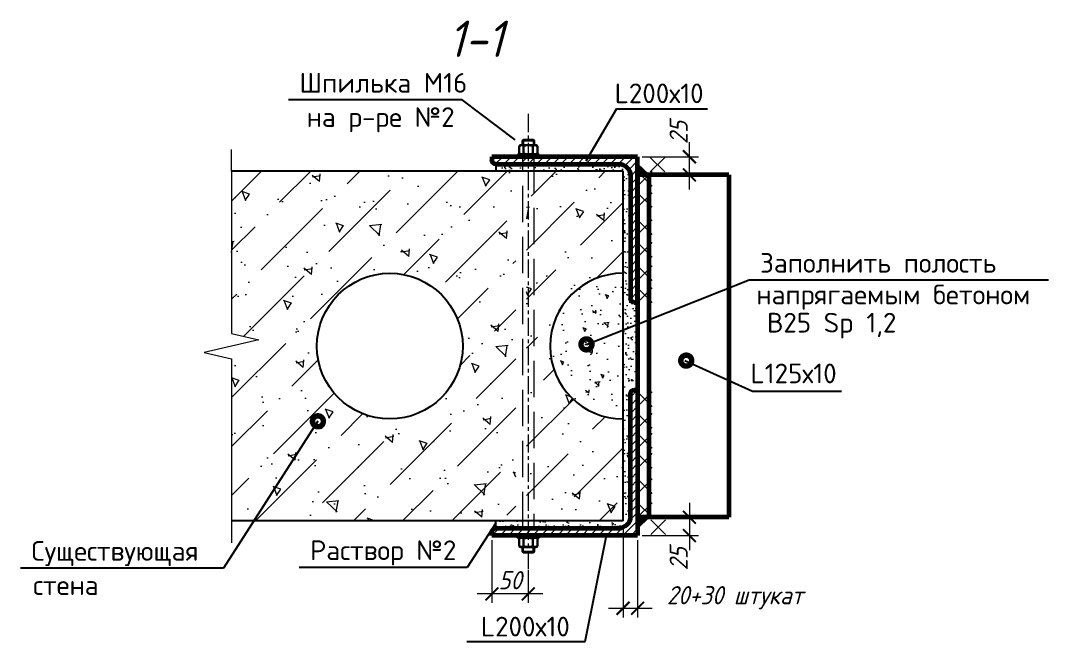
# Model space of a CAD drawing. Header units: millimetres. Extents: x 749182 to 2267578, y 70462 to 311449.
# Drawn here: x 2198046 to 2200866, y 195905 to 197610 of the extents above; entities that cross this region are included whole.
import ezdxf

# ---------------------------------------------------------------- set-up
doc = ezdxf.new("R2010")
doc.units = ezdxf.units.MM
doc.linetypes.add('GOST2.303 4', pattern=[7, 5, -2, 0])
doc.linetypes.add('осеваяX2', pattern=[4, 2.5, -0.5, 0.5, -0.5])
doc.layers.get('Defpoints').update_dxf_attribs({"color": 255})
for name, color, linetype, lineweight in [('1Стены', 252, 'Continuous', 25), ('монолит', 176, 'Continuous', 50), ('Оси', 165, 'осеваяX2', 13), ('Размер', 7, 'Continuous', 13), ('сварка', 156, 'Continuous', 9), ('штрих', 8, 'Continuous', 5), ('штриховка кирпич', 42, 'Continuous', 5)]:
    doc.layers.add(name, color=color, linetype=linetype, lineweight=lineweight)
doc.layers.add('металл', color=124, linetype='Continuous')
doc.layers.add('Текст', color=7, linetype='Continuous')
doc.styles.add('GOST 2.304_new', font='isocpeur.ttf', dxfattribs={"width": 0.9, "oblique": 15})
doc.styles.add('М2', font='isocpeui.ttf')
doc.dimstyles.new('SPDS', dxfattribs={"dimscale": 25, "dimtxt": 2.5, "dimasz": 1.77, "dimexe": 1.25, "dimexo": 0.625, "dimtad": 1, "dimdec": 0, "dimrnd": 0.001, "dimtxsty": 'GOST 2.304_new', "dimblk": 'ARCHTICK', "dimcen": 2.5, "dimdle": 2, "dimclrt": 256, "dimazin": 2, "dimtfac": 0.75, "dimtdec": 0, "dimtmove": 1, "dimatfit": 3, "dimfxl": 0, "dimtolj": 1, "dimlwd": 9, "dimlwe": 9, "dimarcsym": 0})
doc.dimstyles.new('SPDS 1_10', dxfattribs={"dimscale": 10, "dimtxt": 2.5, "dimasz": 1.77, "dimexe": 1.25, "dimexo": 0.625, "dimtad": 1, "dimdec": 0, "dimrnd": 0.001, "dimtxsty": 'М2', "dimblk": 'ARCHTICK', "dimcen": 2.5, "dimdle": 2, "dimclrt": 256, "dimadec": 0, "dimazin": 2, "dimtfac": 0.75, "dimtdec": 0, "dimtmove": 1, "dimatfit": 3, "dimfxl": 0, "dimtolj": 1, "dimlwd": 9, "dimlwe": 9, "dimarcsym": 0})
pattern_1 = [(45, (-42280533.329, -1565167.033), (-5.6126600757, 5.6126600757), [])]

# ---------------------------------------------------------------- blocks, each defined once
blk = doc.blocks.new('_ArchTick')
at = {"color": 0, "linetype": 'ByBlock', "const_width": 0.15}
blk.add_lwpolyline([(-0.5, -0.5), (0.5, 0.5)], dxfattribs=at)
blk = doc.blocks.new('*D911')
at = {"layer": 'Defpoints', "color": 0, "ltscale": 10, "transparency": 16777216}
for p in [(41853049.7, 1563944.3), (41853099.7, 1563902.9), (41853049.7, 1563864.2)]:
    blk.add_point(p, dxfattribs=at)
at = {"layer": 'Размер', "color": 0, "lineweight": 9, "ltscale": 10, "transparency": 16777216}
for p, q in [((41853049.7, 1563938), (41853049.7, 1563851.7)), ((41853099.7, 1563896.6), (41853099.7, 1563851.7)), ((41853119.7, 1563864.2), (41853029.7, 1563864.2))]:
    blk.add_line(p, q, dxfattribs=at)
at = {"layer": 'Размер', "color": 0, "lineweight": 9, "ltscale": 10, "transparency": 16777216, "xscale": 17.7, "yscale": 17.7, "zscale": 17.7, "rotation": 180}
blk.add_blockref('_ArchTick', (41853049.7, 1563864.2), dxfattribs=at)
at = {"layer": 'Размер', "color": 0, "lineweight": 9, "ltscale": 10, "transparency": 16777216, "xscale": 17.7, "yscale": 17.7, "zscale": 17.7}
blk.add_blockref('_ArchTick', (41853099.7, 1563864.2), dxfattribs=at)
at = {"layer": 'Размер', "ltscale": 10, "transparency": 16777216, "insert": (41853074.7, 1563883), "char_height": 25, "attachment_point": 5, "style": 'GOST 2.304_new'}
blk.add_mtext('\\A1;50', dxfattribs=at)
blk = doc.blocks.new('*D913')
at = {"layer": 'Defpoints', "color": 0, "ltscale": 20, "transparency": 16777216}
for p in [(41853249.7, 1564464.3), (41853320.7, 1564464.3), (41853249.7, 1564439.3)]:
    blk.add_point(p, dxfattribs=at)
at = {"layer": 'Размер', "color": 0, "lineweight": 9, "ltscale": 20, "transparency": 16777216}
for p, q in [((41853320.7, 1564419.3), (41853320.7, 1564484.3)), ((41853255.9, 1564464.3), (41853333.2, 1564464.3)), ((41853255.9, 1564439.3), (41853333.2, 1564439.3))]:
    blk.add_line(p, q, dxfattribs=at)
at = {"layer": 'Размер', "color": 0, "lineweight": 9, "ltscale": 20, "transparency": 16777216, "xscale": 17.7, "yscale": 17.7, "zscale": 17.7}
for p, rotation in [((41853320.7, 1564464.3), 90), ((41853320.7, 1564439.3), 270)]:
    blk.add_blockref('_ArchTick', p, dxfattribs=dict(at, rotation=rotation))
at = {"layer": 'Размер', "ltscale": 20, "transparency": 16777216, "insert": (41853305.9, 1564497.5), "char_height": 25, "attachment_point": 5, "rotation": 90, "style": 'GOST 2.304_new'}
blk.add_mtext('\\A1;25', dxfattribs=at)
blk = doc.blocks.new('*D914')
at = {"layer": 'Defpoints', "color": 0, "ltscale": 20, "transparency": 16777216}
for p in [(41853249.7, 1563969.3), (41853249.7, 1563944.3), (41853320.7, 1563944.3)]:
    blk.add_point(p, dxfattribs=at)
at = {"layer": 'Размер', "color": 0, "lineweight": 9, "ltscale": 20, "transparency": 16777216}
for p, q in [((41853320.7, 1563989.3), (41853320.7, 1563924.3)), ((41853255.9, 1563969.3), (41853333.2, 1563969.3)), ((41853255.9, 1563944.3), (41853333.2, 1563944.3))]:
    blk.add_line(p, q, dxfattribs=at)
at = {"layer": 'Размер', "color": 0, "lineweight": 9, "ltscale": 20, "transparency": 16777216, "xscale": 17.7, "yscale": 17.7, "zscale": 17.7}
for p, rotation in [((41853320.7, 1563969.3), 90), ((41853320.7, 1563944.3), 270)]:
    blk.add_blockref('_ArchTick', p, dxfattribs=dict(at, rotation=rotation))
at = {"layer": 'Размер', "ltscale": 20, "transparency": 16777216, "insert": (41853305.9, 1563912.4), "char_height": 25, "attachment_point": 5, "rotation": 90, "style": 'GOST 2.304_new'}
blk.add_mtext('\\A1;25', dxfattribs=at)
blk = doc.blocks.new('свар')
at = {"layer": 'сварка', "color": 0, "linetype": 'Continuous', "ltscale": 10}
for p, q in [((10, 10), (-10, -10)), ((-10, 10), (10, -10))]:
    blk.add_line(p, q, dxfattribs=at)
blk = doc.blocks.new('*D912')
at = {"color": 0, "lineweight": 9, "ltscale": 100, "transparency": 16777216}
for p, q in [((41853229.7, 1563958), (41853229.7, 1563832)), ((41853249.7, 1563938), (41853249.7, 1563832)), ((41853209.7, 1563844.5), (41853269.7, 1563844.5))]:
    blk.add_line(p, q, dxfattribs=at)
at = {"layer": 'Defpoints', "color": 0, "ltscale": 100, "transparency": 16777216}
for p in [(41853229.7, 1563964.3), (41853249.7, 1563944.3), (41853249.7, 1563844.5)]:
    blk.add_point(p, dxfattribs=at)
at = {"color": 0, "lineweight": 9, "ltscale": 100, "transparency": 16777216, "xscale": 17.7, "yscale": 17.7, "zscale": 17.7, "rotation": 180}
blk.add_blockref('_ArchTick', (41853229.7, 1563844.5), dxfattribs=at)
at = {"color": 0, "lineweight": 9, "ltscale": 100, "transparency": 16777216, "xscale": 17.7, "yscale": 17.7, "zscale": 17.7}
blk.add_blockref('_ArchTick', (41853249.7, 1563844.5), dxfattribs=at)
at = {"ltscale": 100, "transparency": 16777216, "insert": (41853383.2, 1563859), "char_height": 25, "width": 317.422, "attachment_point": 5, "style": 'GOST 2.304_new'}
blk.add_mtext('\\A1;20+30 штукат', dxfattribs=at)
blk = doc.blocks.new('A$C8b0c030c')
at = {"layer": 'Размер', "ltscale": 20}
h = blk.add_hatch(dxfattribs=at)
h.set_pattern_fill('AR-SAND', color=0, scale=0.3)
h.set_pattern_definition([(37.5, (-41852403.089, -1563798.867), (-0.4800093888, 14.68239712), [0, -11.5824, 0, -12.954, 0, -12.3825]), (7.5, (-41852403.089, -1563798.867), (13.485698494, 21.504753017), [0, -6.2484, 0, -10.4394, 0, -4.0005]), (327.5, (-41852412.461, -1563798.867), (23.7297711072, 0.0431155404), [0, -3.81, 0, -13.716, 0, -17.907]), (317.5, (-41852412.461, -1563798.867), (22.906693574, 6.687879698), [0, -1.905, 0, -8.9916, 0, -10.287])])
h.paths.add_polyline_path([(689.3, 655.4), (651.9, 655.4), (651.9, 645.4), (689.3, 645.4)])
h.paths.add_polyline_path([(820.6, 655.4), (704, 655.4), (704, 645.4), (826.6, 645.4), (826.6, 427.7), (846.6, 435.6), (846.6, 465.4), (841.9, 465.4, -0.414214), (836.6, 470.7), (836.6, 639.4, 0.414214)])
h.paths.add_polyline_path([(846.6, 435.6), (826.6, 427.7), (826.6, 165.4), (704, 165.4), (704, 155.4), (820.6, 155.4, 0.414214), (836.6, 171.4), (836.6, 340.1, -0.414214), (841.9, 345.4), (846.6, 345.4)])
h.paths.add_polyline_path([(689.3, 165.4), (651.9, 165.4), (651.9, 155.4), (689.3, 155.4)])
h = blk.add_hatch(dxfattribs=at)
h.set_pattern_fill('AR-CONC', color=0, scale=0.7, angle=90)
h.set_pattern_definition([(140, (-186193.22, 234580.92), (11.15736, 127.52927), [13.335, -146.685]), (85, (-186193.22, 234580.92), (-133.73979, -24.670395), [10.668, -117.34841]), (190.451445, (-186192.29, 234591.55), (-122.582426, 102.858873), [11.333006, -124.66317]), (136.1842, (-186228.78, 234580.92), (29.42963, 189.75533), [20.0025, -220.0275]), (186.63556, (-186226.33, 234596.73), (-173.19829, 166.18289), [16.99952, -186.99493]), (81.18415, (-186228.78, 234580.92), (-173.19829, 166.1829), [16.00198, -176.02181]), (111, (-186219.89, 234598.7), (71.58564, 106.130074), [13.335, -146.685]), (56, (-186219.89, 234598.7), (-128.931576, 43.26142), [10.668, -117.348]), (161.451445, (-186213.92, 234607.54), (-57.34594, 149.391493), [11.333006, -124.662956]), (127.5, (-186193.22, 234580.92), (-59.188527, 2.162022), [0, -115.9256, 0, -119.126, 0, -117.7925]), (97.5, (-186193.22, 234580.92), (-70.126402, 46.773764), [0, -67.9196, 0, -113.2586, 0, -44.8945]), (57.5, (-186193.22, 234541.27), (4.010121, 94.9134166), [0, -44.45, 0, -138.684, 0, -184.023]), (47.5, (-186193.22, 234523.49), (-17.798544, 103.690427), [0, -57.785, 0, -92.1004, 0, -130.683])])
h.paths.add_polyline_path([(289.6, 165.4), (679.3, 165.4), (679.3, 645.4), (604.8, 645.4), (289.6, 645.4), (289.6, 422.9), (327.1, 414.2), (289.6, 405.4)])
edge = h.paths.add_edge_path(flags=16)
edge.add_arc((506.6, 405.4), 100, 0, 360)
edge = h.paths.add_edge_path()
edge.add_line((826.6, 505.4), (826.6, 645.4))
edge.add_line((826.6, 645.4), (694, 645.4))
edge.add_line((694, 645.4), (694, 165.4))
edge.add_line((694, 165.4), (826.6, 165.4))
edge.add_line((826.6, 165.4), (826.6, 305.4))
edge.add_arc((826.6, 405.4), 100, 90, 270, ccw=False)
h = blk.add_hatch(dxfattribs=at)
h.set_pattern_fill('AR-CONC', color=0, scale=0.3, angle=90)
h.set_pattern_definition([(140, (-186193.22, 234580.92), (4.7817257, 54.655401), [5.715, -62.865]), (85, (-186193.22, 234580.92), (-57.317054, -10.573026), [4.572, -50.292175]), (190.451445, (-186192.82, 234585.475), (-52.535326, 44.082374), [4.857003, -53.427073]), (136.1842, (-186208.46, 234580.92), (12.612698, 81.323712), [8.5725, -94.2975]), (186.635558, (-186207.41, 234587.7), (-74.227837, 71.22124), [7.285507, -80.140682]), (81.18415, (-186208.46, 234580.92), (-74.227837, 71.22124), [6.85799, -75.43792]), (111, (-186204.65, 234588.54), (30.6795595, 45.4843174), [5.715, -62.865]), (56, (-186204.65, 234588.54), (-55.25639, 18.540609), [4.572, -50.292]), (161.451445, (-186202.093, 234592.33), (-24.576831, 64.024926), [4.857003, -53.426981]), (127.5, (-186193.22, 234580.92), (-25.3665117, 0.926581), [0, -49.6824, 0, -51.054, 0, -50.4825]), (97.5, (-186193.22, 234580.92), (-30.0541724, 20.0458988), [0, -29.1084, 0, -48.5394, 0, -19.2405]), (57.5, (-186193.22, 234563.928), (1.7186232, 40.6771786), [0, -19.05, 0, -59.436, 0, -78.867]), (47.5, (-186193.22, 234556.308), (-7.6279473, 44.4387544), [0, -24.765, 0, -39.4716, 0, -56.007])])
h.paths.add_polyline_path([(826.6, 505.4, 1), (826.6, 305.4)])
at = {"layer": 'сварка', "linetype": 'Continuous', "ltscale": 5}
for points in [[(846.6, 640.4), (846.6, 655.8), (862.6, 640.4)], [(846.6, 170.4), (846.6, 155), (862.6, 170.4)]]:
    blk.add_hatch(color=0, dxfattribs=at).paths.add_polyline_path(points)
at = {"layer": 'штрих', "ltscale": 20}
h = blk.add_hatch(dxfattribs=at)
h.set_pattern_fill('ANSI31', color=0, scale=2.5)
h.set_pattern_definition(pattern_1)
edge = h.paths.add_edge_path()
edge.add_line((841.9, 465.4), (846.6, 465.4))
edge.add_line((846.6, 465.4), (846.6, 665.4))
edge.add_line((846.6, 665.4), (734, 665.4))
edge.add_line((734, 665.4), (734, 655.4))
edge.add_line((734, 655.4), (820.6, 655.4))
edge.add_arc((820.6, 639.4), 16, 0, 90, ccw=False)
edge.add_line((836.6, 639.4), (836.6, 470.7))
edge.add_arc((841.9, 470.7), 5.3, 180, 270)
h.paths.add_polyline_path([(734, 665.4), (726.6, 665.4), (726.6, 655.4), (734, 655.4)])
h.paths.add_polyline_path([(726.6, 665.4), (719.3, 665.4), (719.3, 655.4), (726.6, 655.4)])
edge = h.paths.add_edge_path()
edge.add_line((651.9, 655.4), (719.3, 655.4))
edge.add_line((719.3, 655.4), (719.3, 665.4))
edge.add_line((719.3, 665.4), (646.6, 665.4))
edge.add_line((646.6, 665.4), (646.6, 660.7))
edge.add_arc((651.9, 660.7), 5.3, 180, 270)
h = blk.add_hatch(dxfattribs=at)
h.set_pattern_fill('ANSI31', color=0, scale=2.5)
h.set_pattern_definition(pattern_1)
edge = h.paths.add_edge_path()
edge.add_line((841.9, 345.4), (846.6, 345.4))
edge.add_line((846.6, 345.4), (846.6, 145.4))
edge.add_line((846.6, 145.4), (734, 145.4))
edge.add_line((734, 145.4), (734, 155.4))
edge.add_line((734, 155.4), (820.6, 155.4))
edge.add_arc((820.6, 171.4), 16, 270, 360)
edge.add_line((836.6, 171.4), (836.6, 340.1))
edge.add_arc((841.9, 340.1), 5.3, 90, 180, ccw=False)
h.paths.add_polyline_path([(734, 145.4), (726.6, 145.4), (726.6, 155.4), (734, 155.4)])
h.paths.add_polyline_path([(726.6, 145.4), (719.3, 145.4), (719.3, 155.4), (726.6, 155.4)])
edge = h.paths.add_edge_path()
edge.add_line((651.9, 155.4), (719.3, 155.4))
edge.add_line((719.3, 155.4), (719.3, 145.4))
edge.add_line((719.3, 145.4), (646.6, 145.4))
edge.add_line((646.6, 145.4), (646.6, 150.1))
edge.add_arc((651.9, 150.1), 5.3, 90, 180, ccw=False)
at = {"layer": 'штриховка кирпич', "ltscale": 20}
h = blk.add_hatch(dxfattribs=at)
h.set_pattern_fill('ANSI36', color=0, scale=15)
h.set_pattern_definition([(45, (-186193.22, 234580.92), (25.25697, 92.608891), [119.0625, -23.8125, 0, -23.8125])])
h.paths.add_polyline_path([(289.6, 422.9), (327.1, 414.2), (289.6, 405.4), (289.6, 165.4), (679.3, 165.4), (679.3, 645.4), (604.8, 645.4), (289.6, 645.4)])
edge = h.paths.add_edge_path(flags=16)
edge.add_arc((506.6, 405.4), 100, 0, 360)
edge = h.paths.add_edge_path()
edge.add_line((694, 165.4), (826.6, 165.4))
edge.add_line((826.6, 165.4), (826.6, 305.4))
edge.add_arc((826.6, 405.4), 100, 90, 270, ccw=False)
edge.add_line((826.6, 505.4), (826.6, 645.4))
edge.add_line((826.6, 645.4), (694, 645.4))
edge.add_line((694, 645.4), (694, 165.4))
at = {"color": 0, "ltscale": 10}
for p, q in [((651.9, 655.4), (651.9, 645.4)), ((651.9, 155.4), (651.9, 165.4))]:
    blk.add_line(p, q, dxfattribs=at)
at = {"layer": '1Стены', "color": 0, "linetype": 'GOST2.303 4', "lineweight": 13, "ltscale": 10}
for p, q in [((689.3, 155.4), (689.3, 665.4)), ((704, 665.4), (704, 155.4))]:
    blk.add_line(p, q, dxfattribs=at)
at = {"layer": 'металл', "color": 0, "linetype": 'Continuous', "lineweight": 30, "ltscale": 10}
for p, q in [((686.2, 681.4), (683.9, 680.1)), ((683.9, 680.1), (683.9, 669.7)), ((696.6, 681.4), (686.2, 681.4)), ((689.7, 688.8), (688.6, 687.7)), ((704.6, 687.7), (688.6, 687.7)), ((688.6, 681.4), (688.6, 687.7)), ((703.5, 688.8), (689.7, 688.8)), ((690.2, 669.7), (690.2, 680.1)), ((696.6, 681.4), (707.1, 681.4)), ((703, 669.7), (703, 680.1)), ((704.6, 687.7), (703.5, 688.8)), ((704.6, 687.7), (704.6, 681.4)), ((707.1, 681.4), (709.3, 680.1)), ((709.3, 680.1), (709.3, 669.7)), ((681.6, 668.4), (681.6, 665.4)), ((711.6, 668.4), (681.6, 668.4)), ((681.6, 665.4), (711.6, 665.4)), ((686.2, 668.4), (683.9, 669.7)), ((696.6, 668.4), (686.2, 668.4)), ((704.6, 668.4), (688.6, 668.4)), ((696.6, 668.4), (707.1, 668.4)), ((707.1, 668.4), (709.3, 669.7)), ((711.6, 665.4), (711.6, 668.4)), ((681.6, 142.4), (681.6, 145.4)), ((681.6, 145.4), (711.6, 145.4)), ((711.6, 142.4), (681.6, 142.4)), ((686.2, 142.4), (683.9, 141.1)), ((683.9, 130.7), (683.9, 141.1)), ((696.6, 142.4), (686.2, 142.4)), ((704.6, 142.4), (688.6, 142.4)), ((690.2, 141.1), (690.2, 130.7)), ((696.6, 142.4), (707.1, 142.4)), ((703, 141.1), (703, 130.7)), ((707.1, 142.4), (709.3, 141.1)), ((709.3, 130.7), (709.3, 141.1)), ((711.6, 145.4), (711.6, 142.4)), ((686.2, 129.4), (683.9, 130.7)), ((696.6, 129.4), (686.2, 129.4)), ((688.6, 129.4), (688.6, 123.1)), ((696.6, 129.4), (707.1, 129.4)), ((704.6, 123.1), (704.6, 129.4)), ((707.1, 129.4), (709.3, 130.7)), ((689.7, 122.1), (688.6, 123.1)), ((704.6, 123.1), (688.6, 123.1)), ((703.5, 122.1), (689.7, 122.1)), ((704.6, 123.1), (703.5, 122.1))]:
    blk.add_line(p, q, dxfattribs=at)
at = {"layer": 'металл', "color": 0, "linetype": 'Continuous', "lineweight": 25, "ltscale": 10}
for p, q in [((689.7, 688.8), (689.7, 681.4)), ((703.5, 688.8), (703.5, 681.4))]:
    blk.add_line(p, q, dxfattribs=at)
at = {"layer": 'металл', "color": 0, "linetype": 'Continuous', "lineweight": 60, "ltscale": 10, "extrusion": (0, 0, -1)}
for p, q in [((646.6, 665.4), (646.6, 660.7)), ((846.6, 665.4), (646.6, 665.4)), ((846.6, 465.4), (846.6, 665.4)), ((651.9, 655.4), (820.6, 655.4)), ((836.6, 639.4), (836.6, 470.7)), ((841.9, 465.4), (846.6, 465.4)), ((836.6, 171.4), (836.6, 340.1)), ((841.9, 345.4), (846.6, 345.4)), ((846.6, 345.4), (846.6, 145.4)), ((651.9, 155.4), (820.6, 155.4)), ((646.6, 145.4), (646.6, 150.1)), ((846.6, 145.4), (646.6, 145.4))]:
    blk.add_line(p, q, dxfattribs=at)
at = {"layer": 'металл', "color": 0, "linetype": 'Continuous', "lineweight": 60, "ltscale": 100}
for p, q in [((846.6, 640.4), (846.6, 175.4)), ((971.6, 640.4), (846.6, 640.4)), ((862.6, 170.4), (862.6, 640.4)), ((971.6, 640.4), (971.6, 170.4)), ((971.6, 170.4), (846.6, 170.4))]:
    blk.add_line(p, q, dxfattribs=at)
at = {"layer": 'металл', "color": 0, "linetype": 'Continuous', "lineweight": 30, "ltscale": 10}
for centre, radius, start, end in [((687.1, 675.5), 5.62, 55.6158, 115.6158), ((696.6, 660.1), 21, 72.412, 107.588), ((706.1, 675.5), 5.62, 64.3842, 124.3842), ((687.1, 674.4), 5.62, 244.3842, 304.3842), ((696.6, 689.8), 21, 252.412, 287.588), ((706.1, 674.4), 5.62, 235.6158, 295.6158), ((687.1, 136.5), 5.62, 55.6158, 115.6158), ((696.6, 121.1), 21, 72.412, 107.588), ((706.1, 136.5), 5.62, 64.3842, 124.3842), ((687.1, 135.4), 5.62, 244.3842, 304.3842), ((696.6, 150.8), 21, 252.412, 287.588), ((706.1, 135.4), 5.62, 235.6158, 295.6158)]:
    blk.add_arc(centre, radius, start, end, dxfattribs=at)
at = {"layer": 'металл', "color": 0, "linetype": 'Continuous', "lineweight": 60, "ltscale": 10, "extrusion": (0, 0, -1)}
for centre, radius, start, end in [((-651.9, 660.7), 5.3, 270, 0), ((-820.6, 639.4), 16, 90, 180), ((-841.9, 470.7), 5.3, 270, 0), ((-841.9, 340.1), 5.3, 0, 90), ((-820.6, 171.4), 16, 180, 270), ((-651.9, 150.1), 5.3, 0, 90)]:
    blk.add_arc(centre, radius, start, end, dxfattribs=at)
at = {"layer": 'монолит', "color": 0, "lineweight": 25, "ltscale": 100}
for p, q in [((826.6, 645.4), (289.6, 645.4)), ((826.6, 165.4), (826.6, 645.4)), ((826.6, 165.4), (289.6, 165.4))]:
    blk.add_line(p, q, dxfattribs=at)
blk.add_circle((506.6, 405.4), 100, dxfattribs=at)
blk.add_arc((826.6, 405.4), 100, 90, 270, dxfattribs=at)
at = {"layer": 'Оси', "color": 0, "ltscale": 10}
blk.add_line((696.6, 724.3), (696.6, 83.9), dxfattribs=at)
at = {"layer": 'сварка', "color": 0, "linetype": 'Continuous', "ltscale": 5}
for p, q in [((846.6, 655.8), (862.6, 640.4)), ((846.6, 155), (862.6, 170.4))]:
    blk.add_line(p, q, dxfattribs=at)
at = {"layer": 'Текст', "ltscale": 10}
for p, q in [((605.8, 743.3), (367.5, 743.3)), ((678.6, 688.8), (605.8, 743.3)), ((999.5, 496.2), (1410.2, 496.2)), ((1004, 343.7), (1126.1, 343.7)), ((407.9, 302.2), (278.6, 100.8)), ((278.6, 100.8), (0, 100.8)), ((612.8, 101.7), (382.2, 101.7))]:
    blk.add_line(p, q, dxfattribs=at)
at = {"layer": 'Текст', "color": 0, "ltscale": 10}
for p, q in [((817.5, 731.2), (775.4, 659.2)), ((817.5, 731.2), (942.5, 731.2)), ((776.3, 407.8), (999.5, 496.2)), ((911.4, 385.5), (1004, 343.7)), ((651.9, 162.5), (612.8, 101.7)), ((774.5, 0), (803.9, 145.4)), ((612.4, 0), (774.5, 0))]:
    blk.add_line(p, q, dxfattribs=at)
at = {"layer": 'Текст', "color": 0, "linetype": 'Continuous', "lineweight": 25, "ltscale": 10}
for p, q in [((689.7, 122.1), (689.7, 129.4)), ((703.5, 122.1), (703.5, 129.4))]:
    blk.add_line(p, q, dxfattribs=at)
at = {"layer": 'Текст', "color": 0, "ltscale": 10, "const_width": 15}
for points in [[(780.1, 407.8, 1), (772.6, 407.8, 1)], [(917, 385.5, 1), (909.5, 385.5, 1)]]:
    blk.add_lwpolyline(points, format="xyb", close=True, dxfattribs=at)
at = {"layer": 'Текст', "ltscale": 10, "const_width": 15}
blk.add_lwpolyline([(411.7, 302.2, 1), (404.2, 302.2, 1)], format="xyb", close=True, dxfattribs=at)
at = {"layer": 'штриховка кирпич', "linetype": 'Continuous', "ltscale": 10}
for p, q in [((289.6, 645.4), (289.6, 675.4)), ((289.6, 165.4), (289.6, 135.4))]:
    blk.add_line(p, q, dxfattribs=at)
at = {"layer": 'штриховка кирпич', "color": 0, "linetype": 'Continuous', "ltscale": 10}
blk.add_lwpolyline([(289.6, 645.4), (289.6, 422.9), (327.1, 414.2), (252.1, 396.7), (289.6, 387.9), (289.6, 165.4)], dxfattribs=at)
at = {"layer": 'Размер', "color": 0, "rotation": 270.0000000023722}
for p in [(873.8, 654.5), (856.6, 634.9), (856.6, 606), (856.6, 568.6), (856.6, 537.7), (856.6, 505.6), (856.6, 475.4), (856.6, 332.6), (856.6, 303), (856.6, 275.4), (856.6, 248), (856.6, 213.2), (856.6, 180.4), (874.6, 156.9)]:
    blk.add_blockref('свар', p, dxfattribs=at)
at = {"layer": 'Текст', "ltscale": 10, "style": 'GOST 2.304_new'}
for s, p in [('Шпилька М16', (382.5, 753.3)), ('L200х10', (815.1, 738.9)), ('на р-ре №2', (392.5, 706.3)), ('Заполнить полость', (1014.5, 506.2)), ('напрягаемым бетоном ', (1009.5, 462.7)), ('В25 Sp 1,2', (1023.9, 424.1)), ('L125х10', (1001.5, 354.4)), ('Существующая', (15, 110.8)), ('Раствор №2', (397.2, 111.7)), ('стена', (17.2, 63.8)), ('L200х10', (631.6, 6.9))]:
    blk.add_text(s, height=27, dxfattribs=at).set_placement(p)
at = {"layer": 'Текст', "lineweight": 30, "ltscale": 10, "insert": (586.5, 852.3), "char_height": 50, "attachment_point": 1, "style": 'GOST 2.304_new'}
blk.add_mtext_dynamic_manual_height_columns('1-1', width=197.428, gutter_width=62.5, heights=[0], dxfattribs=at)
at = {"ltscale": 100}
dim = blk.add_linear_dim(base=(846.6, 45.7), p1=(826.6, 165.4), p2=(846.6, 145.4), text='<>+30 штукат', dimstyle='SPDS 1_10', dxfattribs=at)
dim.commit()
dim.dimension.update_dxf_attribs({"geometry": '*D912', "text_midpoint": (980.1, 37.6), "dimtype": 128, "insert": (-41852403.1, -1563798.9)})
at = {"layer": 'Размер', "color": 0, "ltscale": 20}
for base, p1, p2, angle, override, picture, middle in [((917.6, 665.4), (846.6, 640.4), (846.6, 665.4), 270, {"dimscale": 10, "dimfxl": 1.25, "dimtfill": 0, "dimarcsym": 1}, '*D913', (921.5, 698.6)), ((917.6, 145.4), (846.6, 170.4), (846.6, 145.4), 90, {"dimscale": 10, "dimtxsty": 'GOST 2.304_new', "dimfxl": 1.25, "dimtfill": 0, "dimarcsym": 1}, '*D914', (921.5, 113.5))]:
    dim = blk.add_linear_dim(base=base, p1=p1, p2=p2, angle=angle, dimstyle='SPDS', override=override, dxfattribs=at)
    dim.commit()
    dim.dimension.update_dxf_attribs({"geometry": picture, "text_midpoint": middle, "dimtype": 128, "insert": (-41852403.1, -1563798.9)})
at = {"layer": 'Размер', "color": 0, "ltscale": 10}
dim = blk.add_linear_dim(base=(646.6, 65.3), p1=(696.6, 104), p2=(646.6, 145.4), dimstyle='SPDS', override={"dimscale": 10, "dimfxl": 1.25, "dimtfill": 0, "dimarcsym": 1}, dxfattribs=at)
dim.commit()
dim.dimension.update_dxf_attribs({"geometry": '*D911', "text_midpoint": (671.6, 65.3), "dimtype": 128, "insert": (-41852403.1, -1563798.9)})

msp = doc.modelspace()

# ---------------------------------------------------------------- block references
at = {"layer": 'Текст', "ltscale": 100, "xscale": 2, "yscale": 2, "zscale": 2}
msp.add_blockref('A$C8b0c030c', (2198045.5222, 195905.0356), dxfattribs=at)

doc.saveas('drawing.dxf')
